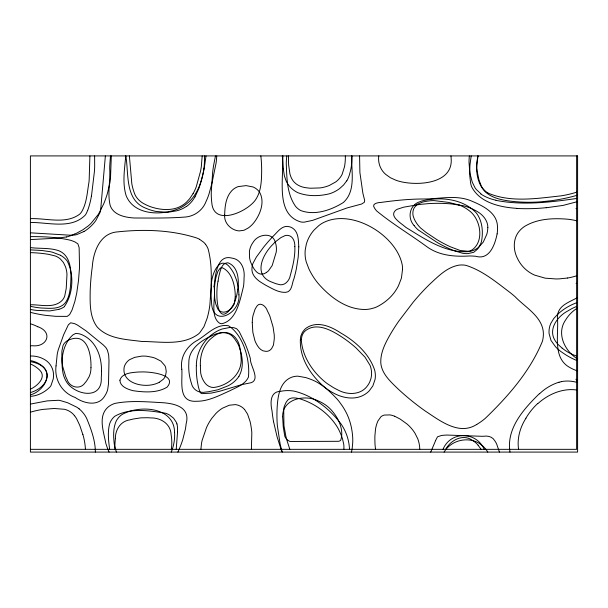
<?xml version="1.0" encoding="UTF-8"?>
<svg xmlns="http://www.w3.org/2000/svg" width="608" height="608" viewBox="0 0 608 608"><rect width="100%" height="100%" fill="white"/><g stroke="black" fill="none" stroke-linecap="round" stroke-linejoin="round"><path stroke-width="0.91" d="M282.294 155.914C284.704 176.624 274.155 214.214 300.952 221.988A18.939 18.939 0 0 0 304.243 222.156L312.664 220.354L347.13 207.921L361.638 204.022L364.336 202.297L364.656 200.359L362.885 193.291L359.898 172.55L359.579 155.914M95.38 452.086C95.319 440.253 90.98 428.792 86.488 418A29.23 29.23 0 0 0 79.101 408.827M177.559 431.733L176.221 449.335M202.183 155.914L201.286 166.881A78.424 78.424 0 0 1 200.465 171.517L196.27 186.77A47.082 47.082 0 0 1 193.086 193.602M288.557 155.914L288.519 161.789A122.474 122.474 0 0 0 288.656 165.042L289.925 173.911A23.302 23.302 0 0 0 291.749 178.661C294.523 184.3 300.724 187.226 306.744 187.826A59.052 59.052 0 0 0 310.65 188.222L320.112 187.925A38.623 38.623 0 0 0 329.3 185.478L335.715 181.944A21.903 21.903 0 0 0 340.009 177.711L340.594 176.905A20.178 20.178 0 0 0 342.167 174.222L344.5 166.782A52.797 52.797 0 0 0 345.344 155.914M200.876 449.335L201.544 443.209A42.727 42.727 0 0 1 202.137 440.352L206.462 427.698A50.502 50.502 0 0 1 211.987 418.106L215.946 413.417A33.98 33.98 0 0 1 222.467 408.196L229.284 405.224L235.281 404.616A12.677 12.677 0 0 1 236.52 404.791A14.417 14.417 0 0 1 244.484 409.412M216.76 155.914L216.418 160.345A66.812 66.812 0 0 1 216.015 163.438L211.926 183.297L208.916 194.309A73.256 73.256 0 0 1 205.922 201.788C202.646 210.3 194.454 216.266 185.379 217.026C168.416 218.333 151.346 218.029 134.338 217.998C125.263 217.459 113.468 215.202 110.17 205.413C107.282 193.253 110.512 180.675 109.706 168.332A126.168 126.168 0 0 1 109.873 163.818L110.481 155.914M105.374 155.914L100.609 210.429A20.74 20.74 0 0 1 100.1 212.352L95.76 220.651A39.968 39.968 0 0 1 83.95 231.564M251.393 449.335L251.818 432.888A56.491 56.491 0 0 0 251.499 429.324L250.754 424.65A73.804 73.804 0 0 0 250.04 421.39L247.562 414.101L244.515 409.382M206.013 155.914L204.144 168.788M125.727 155.914C124.67 169.077 122.147 182.742 126.137 195.647C134.201 215.726 162.207 215.787 179.352 208.384A38.874 38.874 0 0 0 187.796 202.89C197.205 194.978 201.218 182.75 203.528 171.091A65.003 65.003 0 0 0 204.189 166.303L204.516 161.112A72.025 72.025 0 0 0 204.463 155.914M218.074 281.139C215.278 292.205 216.212 332.675 233.647 304.281M237.872 289.134C239.096 280.014 238.336 266.988 228.433 262.983A6.156 6.156 0 0 0 227.278 262.816C221.297 263.332 220.256 271.153 218.979 275.888A77.991 77.991 0 0 0 218.067 281.139M115.383 438.664C115.186 429.795 120.612 421.116 129.892 419.854A78.272 78.272 0 0 1 133.388 419.003L140.843 417.848L147.645 417.719A65.558 65.558 0 0 1 150.898 417.932C160.687 417.688 170.658 423.837 171.084 434.439A46.922 46.922 0 0 1 171.312 449.335M477.668 155.914L476.824 164.449A37.635 37.635 0 0 0 476.839 169.86M91.466 196.118L94.445 171.243A132.354 132.354 0 0 0 94.673 166.455L94.62 155.914M471.192 155.914L470.09 163.917A105.967 105.967 0 0 0 469.862 166.698L469.756 175.697L470.562 182.681A24.571 24.571 0 0 0 471.565 186.626C479.773 202.882 500.156 207.229 516.838 208.362M215.468 155.914L213.628 165.308A154.409 154.409 0 0 0 212.656 172.36L211.272 192.09A76.638 76.638 0 0 0 211.827 203.034C213.826 226.541 247.068 212.192 255.618 199.713C261.288 191.231 261.554 180.561 261.66 170.711A126.852 126.852 0 0 0 260.84 155.906M478.238 155.914C475.281 167.626 476.11 181.442 484.348 190.882A21.128 21.128 0 0 0 485.914 192.409C492.64 198.124 501.646 200.009 510.173 201.119A154.204 154.204 0 0 0 540.884 201.81L551.167 200.731A183.859 183.859 0 0 0 577.6 195.153M435.526 440.633L437.509 436.802L441.545 435.465A66.682 66.682 0 0 1 447.085 435.062L481.711 436.286A58.93 58.93 0 0 0 483.808 436.24C488.026 435.556 492.655 436.848 494.813 440.808A23.765 23.765 0 0 1 496.66 444.03L499.426 452.086M87.636 210.353L87.37 211.029A21.151 21.151 0 0 1 85.424 214.913C71.41 229.604 48.366 222.27 30.4 222.452M430.707 452.086L434.712 442.723A36.062 36.062 0 0 0 435.526 440.64M443.012 449.335C450.642 430.852 476.315 431.247 484.242 449.335M195.046 196.855L198.801 188.655A123.964 123.964 0 0 0 204.075 168.781M193.086 193.602L189.658 198.725L186.375 202.289A26.82 26.82 0 0 1 174.648 208.612C166.843 210.436 158.582 209.403 151.042 206.902A44.787 44.787 0 0 1 145.35 204.47C140.159 202.046 135.652 197.813 134.056 192.196A55.769 55.769 0 0 1 131.837 183.928L129.382 155.914M525.973 418.198C520.114 427.34 516.891 438.482 518.601 449.335M445.694 449.335C450.52 440.329 462.718 433.58 472.12 440.162A24.168 24.168 0 0 1 478.154 445.2M346.75 180.812L343.596 184.976L339.667 188.533A32.832 32.832 0 0 1 332.796 192.546A32.072 32.072 0 0 1 329.376 193.8C319.162 196.278 307.876 196.528 297.966 192.713A23.15 23.15 0 0 1 296.157 191.794A24.548 24.548 0 0 1 288.025 184.323L287.508 183.555A22.253 22.253 0 0 1 286.193 181.154L284.422 176.054L283.275 168.872M238.876 376.375C244.332 367.24 242.508 355.498 238.883 346.02A28.287 28.287 0 0 0 237.394 342.988L235.114 339.515A36.077 36.077 0 0 0 233.411 337.417C227.985 330.456 217.869 332.211 211.136 336.125C200.161 341.012 188.32 349.828 188.837 363.196A52.394 52.394 0 0 0 191.383 383.124C192.645 389.789 199.287 393.619 205.785 392.031A89.414 89.414 0 0 0 208.673 391.712L217.998 389.751L228.068 385.814A28.766 28.766 0 0 0 238.929 376.413M444.106 452.086C450.969 440.298 467.514 436.346 479.119 443.24A27.36 27.36 0 0 1 487.821 452.109M539.342 393.688C523.724 409.017 506.145 428.404 509.983 452.086M64.387 306.523C73.135 294.257 74.328 274.406 67.161 260.992A20.573 20.573 0 0 0 60.542 255.33M537.822 403.674C548.135 394.25 562.499 387.995 576.62 389.986M186.42 206.446L183.213 208.346A35.173 35.173 0 0 1 176.92 210.771L167.588 212.314L156.188 211.47A49.909 49.909 0 0 1 146.057 208.316C124.625 200.366 128.957 173.918 125.818 155.914M83.934 231.542L76.676 234.635A19.16 19.16 0 0 1 74.708 235.015L69.791 235.182L30.4 232.818M476.771 424.414C458.926 436.012 439.546 420.364 424.848 410.75A264.153 264.153 0 0 1 397.913 388.801C390.572 381.642 381.725 373.821 380.798 362.953C380.327 352.085 385.837 342.137 391.111 333.017A197.851 197.851 0 0 1 398.939 320.918L413.098 302.32A234.863 234.863 0 0 1 429.134 284.802C437.608 276.952 446.318 267.695 458.098 265.293A21.668 21.668 0 0 1 463.129 264.997L463.927 265.065A19.433 19.433 0 0 1 466.138 265.407C482.722 270.674 496.417 282.272 510.135 292.577A230.744 230.744 0 0 1 515.029 296.636C525.646 307.823 544.19 317.498 543.362 335.266A29.45 29.45 0 0 1 542.458 341.164C530.32 371.032 508.258 396.226 485.23 418.403A61.34 61.34 0 0 1 476.778 424.422M159.266 382.288L163.24 379.316A11.81 11.81 0 0 0 164.365 377.925L164.844 377.165A9.903 9.903 0 0 0 165.528 375.721L166.25 371.526L165.619 367.414A11.21 11.21 0 0 0 164.829 365.575L160.869 361.084L155.222 358.203A39.9 39.9 0 0 0 152.281 357.284L146.969 356.273A31.692 31.692 0 0 0 141.626 356.128L134.619 357.382L129.588 359.67A13.33 13.33 0 0 0 125.332 364.298A12.677 12.677 0 0 0 124.169 367.186C121.516 382.82 142.204 387.737 154.029 384.317A21.972 21.972 0 0 0 159.266 382.288M30.4 389.188C37.225 386.133 47.219 377.059 39.444 369.892A29.686 29.686 0 0 0 30.423 363.949M576.08 283.541L576.62 283.267M577.6 297.464C570.068 301.978 558.653 305.003 557.612 315.256A33.736 33.736 0 0 0 557.361 317.125C559.041 332.652 552.687 355.08 567.044 365.765A40.759 40.759 0 0 0 577.57 370.948M576.62 306.44L575.875 306.744A50.874 50.874 0 0 0 568.184 310.756C557.893 315.97 547.937 328.761 554.899 340.26A25.012 25.012 0 0 0 558.053 344.409L562.164 348.179M30.4 394.85C42.423 391.909 54.492 374.634 41.458 365.393A24.48 24.48 0 0 0 30.4 360.59M30.4 392.586C50.852 386.589 54.34 365.59 30.4 361.646M577.6 201.59L563.069 205.413L546.204 207.754M58.877 309.373L49.75 310.931L36.655 310.384A72.17 72.17 0 0 1 30.4 309.449M559.041 382.272L561.29 381.718M30.4 404.092L47.166 400.892L58.383 400.277A23.302 23.302 0 0 1 60.169 400.512L67.602 402.739L76.836 407.216A25.582 25.582 0 0 1 79.086 408.842M66.492 236.938L57.372 238.169L30.4 239.59M576.62 198.482C550.02 202.327 522.568 205.61 495.946 200.351M567.598 278.016L559.413 278.859A85.629 85.629 0 0 1 555.91 278.95L545.133 278.16L534.538 275.082A34.405 34.405 0 0 1 524.917 268.721A34.793 34.793 0 0 1 517.081 257.632C512.78 248.816 513.129 237.09 520.402 229.9A24.54 24.54 0 0 1 524.484 226.495C537.464 218.523 553.531 217.983 568.298 219.26A74.146 74.146 0 0 1 576.612 220.757M30.4 396.363C37.81 395.892 44.931 392.213 50.023 386.908A12.768 12.768 0 0 0 50.996 385.533L53.268 378.814A23.872 23.872 0 0 0 53.496 375.22C53.679 368.433 49.658 361.958 43.571 359.001A25.87 25.87 0 0 0 30.4 356.014M30.4 236.618C43.708 236.542 57.236 237.15 70.232 240.198A36.86 36.86 0 0 1 75.05 241.999L77.892 243.884L79.146 247.654L79.534 267.338L78.516 280.493L76.714 293.2L74.845 301.484L72.01 310.11L69.624 314.602L67.176 316.388L55.716 316.335L45.668 315.347A136.572 136.572 0 0 1 30.4 312.352M30.4 449.335L576.62 449.335L576.62 155.914M30.4 249.873L41.823 250.488L50.122 251.682A55.913 55.913 0 0 1 52.417 252.206L60.564 255.284M30.4 218.644C46.618 218.014 65.504 224.61 79.663 214.198A15.907 15.907 0 0 0 81.632 211.82C86.822 203.011 87.18 192.356 88.92 182.484A82.308 82.308 0 0 0 89.186 179.58L89.9 155.914M30.4 304.76C40.858 304.517 53.778 308.773 62.16 300.39A13.809 13.809 0 0 0 64.706 296.134L66.226 288.466L66.971 274.542A26.273 26.273 0 0 0 65.428 266.623L63.43 262.489L60.321 258.94A17.222 17.222 0 0 0 55.358 255.998L48.739 254.372A129.664 129.664 0 0 0 30.4 252.639M30.4 247.6C39.801 248.809 49.598 247.608 58.672 250.678C70.163 255.147 71.311 269.192 70.862 279.786A101.528 101.528 0 0 1 70.634 284.491C70.095 290.548 69.251 296.97 65.77 302.13A14.714 14.714 0 0 1 64.182 303.992C58.11 309.677 48.845 308.233 41.26 308.013A85.135 85.135 0 0 1 30.4 306.318M575.981 208.552L576.62 208.673M458.972 204.964L448.62 202.403L434.462 200.632A37.255 37.255 0 0 0 430.616 200.731L425.957 201.347A53.656 53.656 0 0 0 422.682 202.054L417.445 204.182L414.42 207.45A11.286 11.286 0 0 0 413.273 210.193L413.083 210.984A11.894 11.894 0 0 0 413.25 216.326L414.329 219.207A30.05 30.05 0 0 0 420.675 228.061L425.98 232.37L436.848 239.613A127.771 127.771 0 0 0 450.634 246.894L460.18 250.473L467.826 251.248A12.996 12.996 0 0 0 471.458 250.291C484.72 241.999 480.799 219.275 469.384 210.809A37.073 37.073 0 0 0 458.972 204.964M453.956 250.633L462.46 253.232A25.057 25.057 0 0 0 467.848 253.62L473.708 252.32L477.28 249.364A21.69 21.69 0 0 0 478.785 247.35L480.616 243.922A19.266 19.266 0 0 0 481.574 241.011C483.117 232.499 482.509 223.159 478.07 215.559A24.624 24.624 0 0 0 476.079 212.709C462.756 198.672 439.964 196.422 421.99 200.952A28.074 28.074 0 0 0 420.006 201.696C409.572 204.63 407.003 217.953 414.063 225.484M394.668 416.237L400.125 419.041L407.018 424.004A39.801 39.801 0 0 1 415.036 433.329L417.802 438.87A31.601 31.601 0 0 1 419.763 449.335M37.764 326.701C53.398 332.09 47.204 347.358 32.574 345.747A33.303 33.303 0 0 1 30.4 345.739M199.546 239.294L203.619 242.212A17.381 17.381 0 0 1 205.504 244.294M487.821 193.002C510.682 202.89 537.046 198.421 561.085 195.852A105.374 105.374 0 0 0 576.604 192.196M418.585 230.151L436.438 241.999A114.638 114.638 0 0 0 453.963 250.625M577.6 359.001C564.878 351.219 556.138 333.686 565.546 320.074A36.191 36.191 0 0 1 577.592 307.937M480.943 193.808L476.459 189.635A21.789 21.789 0 0 1 474.947 187.606L472.234 182.142L470.159 174.101A81.267 81.267 0 0 1 469.657 170.916L469.026 162.321A53.071 53.071 0 0 1 469.368 155.914M478.101 445.254L481.118 449.335M74.579 415.766L72.937 413.904A17.875 17.875 0 0 0 64.463 409.29L54.188 408.485L42.644 409.42A87.377 87.377 0 0 0 30.4 412.216M205.504 244.294L205.968 244.925A19.251 19.251 0 0 1 208.088 248.877C212.929 266.92 211.166 286.094 209.904 304.517A81.822 81.822 0 0 1 207.032 318.6L203.908 326.762L199.918 332.538A21.09 21.09 0 0 1 198.406 334.012C182.347 346.066 160.421 341.521 141.793 341.468C126.578 339.416 108.422 339.15 97.227 327.043C89.536 316.928 90.06 303.339 90.182 291.255A230.348 230.348 0 0 1 92.279 266.927C93.305 251.659 100.001 232.902 117.952 231.846C143.906 229.094 171.061 229.9 196.11 237.796A21.592 21.592 0 0 1 199.546 239.294M116.424 452.086L114.874 447.176A35.88 35.88 0 0 1 114.296 444.326C113.422 436.711 112.974 428.556 116.09 421.367A16.431 16.431 0 0 1 117.496 418.988L118.537 417.65A18.597 18.597 0 0 1 121.942 414.588C139.11 404.708 174.382 406.615 174.557 432.432M289.826 449.335L287.029 440.618A158.612 158.612 0 0 1 285.889 436.346L283.944 425.539L283.7 409.176A16.279 16.279 0 0 1 284.248 406.562L285.684 403.119A19.122 19.122 0 0 1 286.938 401.128C288.686 398.156 292.44 397.51 295.61 398.035A30.78 30.78 0 0 1 299.562 398.726C315.134 403.461 329.475 413.828 337.812 427.903A58.649 58.649 0 0 1 342.448 438.68L343.725 444.197A25.407 25.407 0 0 1 343.854 449.335M281.679 451.273L277.104 436.886L273.554 421.694M82.87 434.598L79.739 425.342L76.798 419.102A28.629 28.629 0 0 0 74.594 415.766M176.89 423.936L176.791 423.586A12.783 12.783 0 0 0 176.29 422.203L173.569 418.175L169.617 415.074A21.523 21.523 0 0 0 165.824 413.303C149.256 410.56 129.93 407.558 114.737 416.29A16.659 16.659 0 0 0 109.546 424.118C107.479 432.326 108.536 441.051 109.676 449.335M476.877 169.86L478.922 179.748L481.285 186.025A19.357 19.357 0 0 0 487.844 192.972M351.675 155.914C351.188 171.289 356.265 190.92 343.322 202.532C331.147 210.132 314.716 215.863 300.664 210.505A17.495 17.495 0 0 1 295.587 206.378C286.824 193.975 286.816 177.87 286.269 163.256A64.448 64.448 0 0 1 286.854 155.914M111.317 155.914L110.481 178.646A80.545 80.545 0 0 1 109.904 182.757L107.51 193.108A109.144 109.144 0 0 1 103.763 203.748L98.496 214.183L90.964 223.432A46.466 46.466 0 0 1 88.122 226.009L82.673 229.908L76.76 233.122A79.078 79.078 0 0 1 74.541 234.141M575.852 379.263A48.876 48.876 0 0 1 577.053 379.947M576.604 360.438A71.432 71.432 0 0 1 564.961 354.32L560.971 351.591A43.951 43.951 0 0 1 555.59 346.841L550.985 340.434L549.07 333.587A20.816 20.816 0 0 1 550.772 323.471L553.751 318.539L557.688 314.26A56.073 56.073 0 0 1 576.635 302.761M576.589 356.03A45.129 45.129 0 0 1 562.18 348.156M91.413 196.11A80.841 80.841 0 0 1 87.696 210.376M378.776 155.899A20.626 20.626 0 0 0 385.67 174.367L390.473 177.772L395.869 180.211A46.793 46.793 0 0 0 398.719 181.146C416.115 186.132 453.355 184.482 451.159 158.483A37.932 37.932 0 0 0 450.954 155.914M576.612 275.781A61.78 61.78 0 0 1 567.606 278.023M525.92 418.167A64.729 64.729 0 0 1 537.692 403.53M394.668 416.244A22.678 22.678 0 0 0 389.979 414.914L384.302 415.059A9.272 9.272 0 0 0 380.965 416.723L377.925 420.964A34.063 34.063 0 0 0 375.539 428.952L374.931 435.503A104.348 104.348 0 0 0 374.855 438.604L374.976 443.597A66.895 66.895 0 0 0 375.569 449.335M82.908 434.583A62.768 62.768 0 0 1 85.432 449.335M30.408 323.79A43.145 43.145 0 0 1 37.749 326.724M74.526 234.11A48.108 48.108 0 0 1 66.508 237.006M114.958 449.335A71.539 71.539 0 0 1 115.376 438.664M266.327 272.513A17.723 17.723 0 0 0 268.554 270.712L272.179 265.544L276.207 252.198A21.371 21.371 0 0 0 275.386 242.455C272.756 231.709 257.891 234.141 253.316 242.052A20.429 20.429 0 0 0 250.671 246.711L249.987 248.71A18.848 18.848 0 0 0 249.402 251.659L249.584 257.906A24.571 24.571 0 0 0 250.602 261.972C252.746 267.201 256.865 276.047 263.887 273.805A11.909 11.909 0 0 0 266.319 272.506M64.471 306.637A16.826 16.826 0 0 1 58.862 309.305M177.012 423.913A29.587 29.587 0 0 1 177.46 431.726M273.547 421.694A139.863 139.863 0 0 1 272.034 410.902C270.279 403.233 269.8 391.461 280.736 391.301A38.775 38.775 0 0 1 283.875 390.815A36.077 36.077 0 0 1 294.036 391.111C312.892 395.55 329.285 408.5 340.86 423.7A48.1 48.1 0 0 1 349.501 449.327M495.976 200.199A43.183 43.183 0 0 1 480.799 194.028M194.97 196.817A29.86 29.86 0 0 1 186.481 206.53M283.343 168.864A74.51 74.51 0 0 1 282.925 155.906M346.841 180.857A30.537 30.537 0 0 0 350.026 172.452L350.261 171.752A59.44 59.44 0 0 0 352.002 155.914M418.175 229.93A27.337 27.337 0 0 1 414.078 225.477M174.572 432.432A44.68 44.68 0 0 1 171.258 452.086M109.09 452.086A73.857 73.857 0 0 1 105.792 443.217C103.71 431.824 97.66 416.13 108.087 407.079A19.555 19.555 0 0 1 115.079 403.378C130.986 400.292 147.417 401.88 163.476 402.754C176.426 403.826 190.57 407.839 186.078 424.118A63.924 63.924 0 0 1 185.341 429.468L182.757 439.63A99.028 99.028 0 0 1 177.886 452.094M237.796 289.127A51.817 51.817 0 0 1 233.708 304.312M282.294 452.086A118.856 118.856 0 0 1 280.128 444.045L277.324 425.387A134.467 134.467 0 0 1 277.218 406.433C277.917 395.747 279.908 382.333 290.951 377.515A17.776 17.776 0 0 1 295.496 376.322A17.503 17.503 0 0 1 297.966 376.185L305.702 377.576A70.558 70.558 0 0 1 310.483 379.225C320.948 383.002 329.262 390.746 336.756 398.704A58.968 58.968 0 0 1 339.226 401.645L342.236 405.817A72.048 72.048 0 0 1 344.348 409.199C349.623 417.985 352.29 428.192 352.739 438.391A53.306 53.306 0 0 1 352.693 443.027L352.268 447.587A59.683 59.683 0 0 1 351.485 452.086M539.486 393.832A49.347 49.347 0 0 1 559.018 382.189M561.268 381.611A33.6 33.6 0 0 1 577.577 382.592M546.197 207.678A190 190 0 0 1 516.83 208.453M56.035 365.894C54.256 379.704 62.008 392.829 75.179 397.48C84.056 403.606 98.625 407.079 104.994 395.565A21.067 21.067 0 0 0 107.631 389.789L108.513 383.815L108.992 360.59L108.642 354.859L107.426 350.2L105.86 347.525L103.117 344.797L86.002 330.851L77.604 325.151A39.611 39.611 0 0 0 74.457 323.608L70.665 322.795L68.347 324.816L63.597 334.848L58.322 349.63A57.806 57.806 0 0 0 57.22 354.274L56.035 365.894M181.8 369.208C182.78 381.064 177.399 402.602 196.604 401.265C208.635 401.356 219.488 395.344 230.181 390.617C236.763 387.167 245.1 384.469 248.406 377.196C250.321 360.346 243.474 335.251 228.517 325.774C215.688 323.334 206.028 335.973 195.67 341.286C186.094 347.229 179.945 357.808 181.8 369.208M224.671 214.746C223.942 221.472 228.616 227.483 234.68 229.885A14.06 14.06 0 0 0 239.354 230.903L244.097 230.234L248.231 228.015A28.143 28.143 0 0 0 254.266 222.194C260.422 214.054 264.989 201.902 259.631 192.318A15.276 15.276 0 0 0 256.226 188.776L255.535 188.29A14.197 14.197 0 0 0 253.027 186.96L246.118 185.622L238.275 186.588A15.337 15.337 0 0 0 235.98 187.56A16.272 16.272 0 0 0 231.625 190.897C225.819 197.342 224.899 206.424 224.671 214.746M294.842 246.582C295.245 256.401 292.889 265.977 290.312 275.363C289.37 280.987 284.187 286.657 278.092 284.248A28.622 28.622 0 0 1 272.764 282.462C252.404 275.751 262.405 254.334 273.319 243.945A36.237 36.237 0 0 1 275.614 241.65L280.934 237.576L285.137 235.585A7.988 7.988 0 0 1 287.66 235.38C293.064 235.722 295.032 241.938 294.842 246.582M101.544 370.834L101.483 374.171A89.741 89.741 0 0 1 101.278 377.53C102.6 400.338 75.362 395.276 66.743 382.227A28.895 28.895 0 0 1 63.24 374.247C60.678 362.011 61.902 347.913 70.004 337.888A26.258 26.258 0 0 1 73.082 334.78L75.742 333.404L79.04 333.762A22.678 22.678 0 0 1 82.658 335.038L85.135 336.338A29.237 29.237 0 0 1 92.082 342.068C98.944 349.904 101.551 360.612 101.544 370.834M282.614 416.7L283.267 427.036L284.825 436.331A8.763 8.763 0 0 0 286.072 438.49L286.436 438.923A10.99 10.99 0 0 0 287.668 440.108L289.408 441.21A4.02 4.02 0 0 0 290.274 441.469L338.618 441.302A3.519 3.519 0 0 0 339.378 441.081L339.735 440.914A4.385 4.385 0 0 0 340.731 440.184C344.447 429.157 337.615 416.138 329.673 408.348A36.495 36.495 0 0 0 325.364 404.829A37.073 37.073 0 0 0 318.584 401.082C305.292 394.136 282.363 398.529 282.614 416.7M298.786 246.856L298.201 257.237L296.423 268.462A146.414 146.414 0 0 1 293.922 278.821C291.817 283.275 292.326 291.734 285.813 292.326C278.715 292.79 272.407 288.656 266.342 285.562A111.287 111.287 0 0 1 262.527 283.29C256.979 280.045 251.028 274.877 252.001 267.71A16.279 16.279 0 0 1 252.86 263.614L256.31 257.169L263.636 247.144A182.727 182.727 0 0 1 273.319 236.071C277.712 231.876 282.424 224.61 289.476 226.776A11.582 11.582 0 0 1 292.402 228.023C298.688 231.914 298.346 240.403 298.786 246.856M238.914 294.85C240.844 313.538 211.873 328.67 211.516 301.621A72.413 72.413 0 0 1 211.447 286.991C210.345 276.632 219.518 252.016 231.055 268.956A36.206 36.206 0 0 1 234.262 274.269L236.801 280.85L238.26 287.538A63.513 63.513 0 0 1 238.8 292.266L238.914 294.85M235.258 296.62L234.483 303.035A13.308 13.308 0 0 1 232.856 306.44C230.189 310.559 224.01 314.313 219.496 310.794A8.003 8.003 0 0 1 217.839 309.039L215.87 304.243A45.828 45.828 0 0 1 214.654 297.624L214.419 289.096A67.891 67.891 0 0 1 216.091 276.906L217.9 271.305L220.18 268.227A3.747 3.747 0 0 1 221.935 267.604C231.344 271.373 234.604 283.936 235.167 293.292A65.93 65.93 0 0 1 235.258 296.62M252.252 322.384L252.852 332.356L254.912 340.64A28.462 28.462 0 0 0 256.09 343.277C257.974 347.046 260.893 351.219 265.559 351.31A11.119 11.119 0 0 0 267.094 351.295L267.611 351.219A4.347 4.347 0 0 0 268.371 351.014L269.23 350.626A6.118 6.118 0 0 0 270.074 350.094L270.545 349.699A11.332 11.332 0 0 0 271.632 348.566L273.456 345.078L274.254 339.089A37.658 37.658 0 0 0 274.223 334.81L273.091 327.043L269.998 316.54A44.338 44.338 0 0 0 268.637 313.378A47.956 47.956 0 0 0 267.398 310.946C266.068 306.082 259.373 300.686 256.196 307.306A19.084 19.084 0 0 0 254.942 309.548L252.928 315.924A35.728 35.728 0 0 0 252.472 318.942L252.252 322.384M200.366 365.666L200.686 372.81A21.652 21.652 0 0 0 201.37 375.843L201.674 376.762A23.438 23.438 0 0 0 204.121 381.748C206.439 385.768 211.257 388.52 215.908 387.129A49.75 49.75 0 0 0 218.363 386.566C227.749 384.058 236.656 377.203 239.902 367.825A28.857 28.857 0 0 0 241.224 360.248L240.745 352.579A48.328 48.328 0 0 0 240.114 349.38C238.594 333.921 224.078 327.02 212.481 337.387A26.972 26.972 0 0 0 207.176 342.578C202.038 349.091 200.024 357.474 200.366 365.666M300.36 339.902C299.668 357.367 309.464 372.993 321.685 384.628A55.244 55.244 0 0 0 333.952 393.3C343.186 398.217 355.163 400.284 364.542 394.6A23.4 23.4 0 0 0 369.269 390.815L372.848 385.92L375.052 379.468A22.352 22.352 0 0 0 375.204 373.069A21.949 21.949 0 0 0 374.551 369.778C368.889 353.392 355.33 341.331 340.632 332.91C330.972 326.443 317.46 320.636 306.637 327.818A15.466 15.466 0 0 0 304.608 329.528L302.434 332.302L300.975 335.7A15.93 15.93 0 0 0 300.61 337.356L300.36 339.902M90.964 367.711L90.888 369.679A20.573 20.573 0 0 1 88.943 377.044L86.648 380.836A28.31 28.31 0 0 1 85.059 382.797C80.188 390.26 69.282 387.326 66.948 379.255A61.803 61.803 0 0 1 65.732 376.709L62.7 366.487A76.448 76.448 0 0 1 61.811 358.112L61.917 350.93L62.989 345.732A10.207 10.207 0 0 1 64.402 343.224L66.386 341.301L68.978 339.918A26.782 26.782 0 0 1 70.452 339.355C87.833 333.093 91.398 355.528 90.964 367.711M196.354 365.75L196.308 367.878A85.865 85.865 0 0 0 197.258 380.927L198.322 386.483A54.56 54.56 0 0 0 199.561 390.777L200.617 392.943L201.909 393.634L211.098 393.133L219.708 391.24L240.806 384.91A76.426 76.426 0 0 1 243.481 384.271L249.941 382.956A59.842 59.842 0 0 0 251.264 382.652C260.581 379.263 249.766 365.104 250.336 358.469A121.007 121.007 0 0 0 245.115 343.626L239.316 331.786L236.694 328.768L233.905 327.712L230.158 327.408L222.011 329.027A41.146 41.146 0 0 0 217.938 330.752C205.033 337.182 196.27 351.302 196.354 365.75M487.836 227.445L487.555 230.865A30.149 30.149 0 0 1 486.75 234.452L483.269 242.075L478.785 247.16A20.292 20.292 0 0 1 471.481 251.051A19.866 19.866 0 0 1 469.558 251.514C445.907 253.718 425.091 239.096 405.832 227.362C401.561 223.341 388.155 216.144 396.082 209.927A16.598 16.598 0 0 1 397.465 209.182L403.72 207.168L417.331 204.828A121.296 121.296 0 0 1 421.716 204.235L428.572 203.612A149.044 149.044 0 0 1 451.432 203.938L462.863 205.648A49.59 49.59 0 0 1 467.514 207.001A51.429 51.429 0 0 1 476.246 210.953C482.372 214.198 487.844 220.172 487.836 227.445M214.054 286.558C216.258 296.962 209.509 316.168 219.541 323.19A8.071 8.071 0 0 0 221.95 323.692C237.082 320.218 240.145 299.09 243.489 286.543A61.674 61.674 0 0 0 244.036 278.084C245.085 269.359 241.49 259.266 231.633 258.05C216.539 254.076 215.194 277.028 214.054 286.558M402.511 269.519L401.432 278.107L398.476 285.76A50.304 50.304 0 0 1 396.431 289.4C391.902 296.833 385.008 302.67 377.31 306.622A28.492 28.492 0 0 1 374.019 307.937L370.69 308.834A32.125 32.125 0 0 1 365.925 309.449C346.682 309.981 329.939 297.084 317.938 283.184A68.499 68.499 0 0 1 308.864 268.804L306.25 261.919A32.224 32.224 0 0 1 305.224 250.048L306.265 244.431A35.72 35.72 0 0 1 314.161 229.938L318.676 225.728A39.338 39.338 0 0 1 321.419 223.744C349.813 206.674 397.115 234.901 402.352 265.62A41.268 41.268 0 0 1 402.511 269.519M119.905 380.22C120.095 386.711 127.741 389.287 132.985 390.678C144.225 392.32 156.963 393.232 167.063 387.174C178.281 374.087 148.299 371.564 141.428 371.952A92.082 92.082 0 0 0 137.134 372.096C131.1 372.666 121.919 373.213 119.905 380.22M301.302 339.484C302.146 355.467 311.501 370.166 323.372 380.517A58.702 58.702 0 0 0 327.362 383.701L333.169 387.456A69.502 69.502 0 0 0 337.653 389.819C347.198 395.223 361.114 395.352 367.779 385.358A19.464 19.464 0 0 0 369.846 381.756L370.971 378.45A21.47 21.47 0 0 0 371.047 368.6A21.098 21.098 0 0 0 370.006 365.279L365.043 357.208L355.878 347.768A129.595 129.595 0 0 0 344.812 339.021C333.952 331.565 316.684 320.674 304.593 331.466A12.814 12.814 0 0 0 301.948 336.102L301.302 339.484M497.124 233.875C495.034 244.332 489.63 260.406 475.722 256.28A75.476 75.476 0 0 0 469.68 255.96C454.769 256.88 438.908 255.702 426.512 246.438C410.081 234.437 392.456 223.934 376.747 211.014A17.7 17.7 0 0 1 374.513 208.073C371.184 203.908 377.462 202.502 380.54 202.479C394.843 200.511 409.207 198.968 423.67 199.006C439.645 199.029 456.426 194.454 471.724 201.096C483.124 205.937 497.846 212.952 497.473 227.567A31.418 31.418 0 0 1 497.124 233.875M577.6 155.914L30.4 155.914L30.4 452.086L577.6 452.086L577.6 155.914"/></g></svg>
